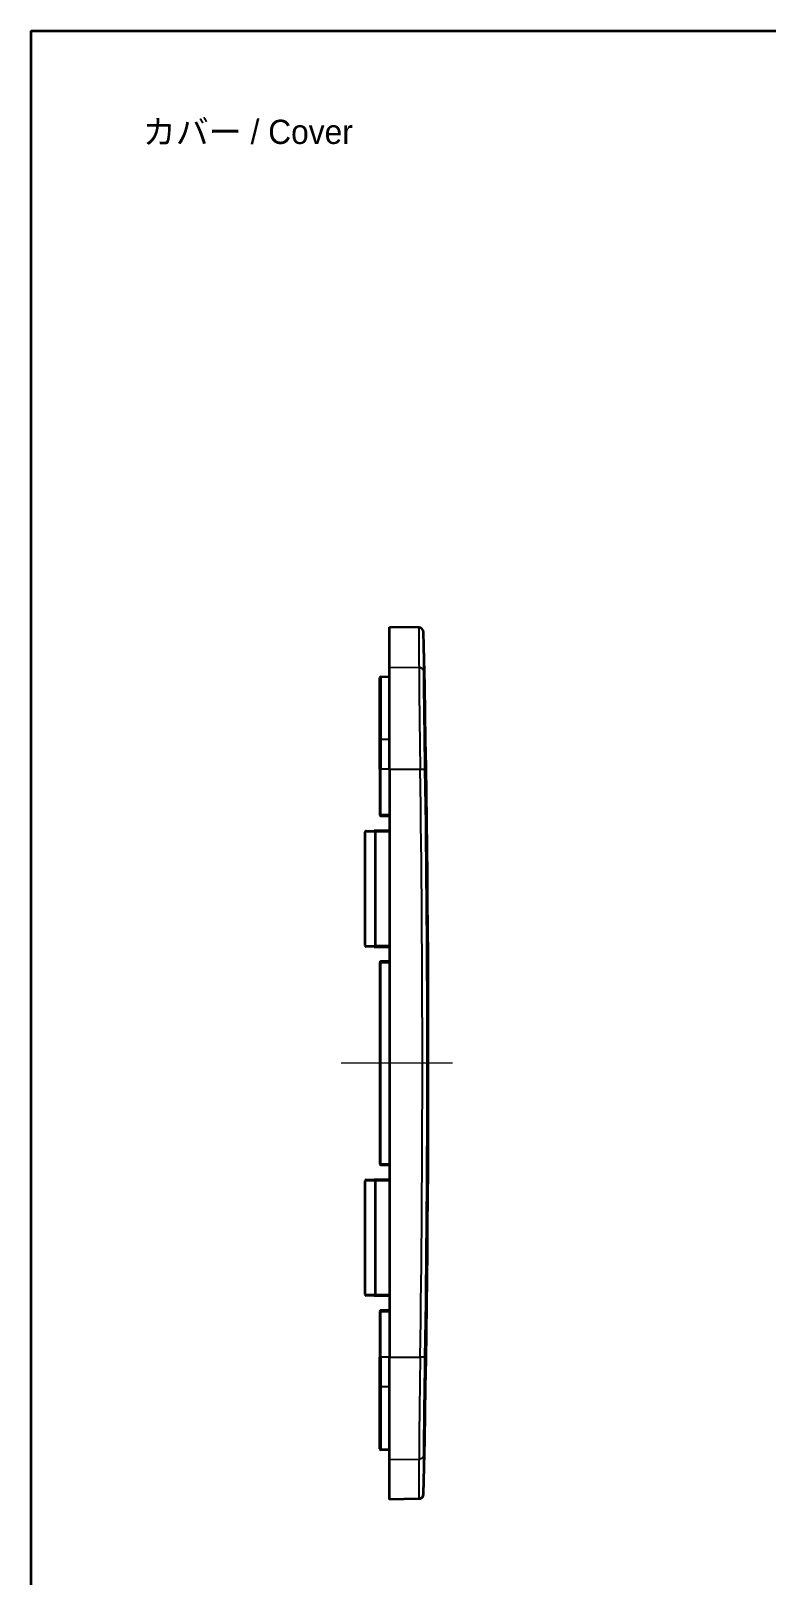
# Model space of a CAD drawing. Header units: millimetres. Extents: x -310 to 1154, y 4 to 285.
# Drawn here: x 362 to 437.9, y 126.1 to 285.5 of the extents above; entities that cross this region are included whole.
import ezdxf

# ---------------------------------------------------------------- set-up
doc = ezdxf.new("R2010")
doc.units = ezdxf.units.MM
for name, color, linetype, lineweight in [('Border (ISO)', 7, 'Continuous', 35), ('Centerline (ISO)', 131, 'Continuous', 18), ('Symbol (ISO)', 7, 'Continuous', 18), ('Visible (ISO)', 7, 'Continuous', 35), ('Visible Narrow (ISO)', 7, 'Continuous', 25)]:
    doc.layers.add(name, color=color, linetype=linetype, lineweight=lineweight)
doc.styles.add('Note Text (TK)', font='')
doc.styles.get('Note Text (TK)').set_extended_font_data('MS PGothic')

# ---------------------------------------------------------------- blocks, each defined once
blk = doc.blocks.new('図面枠 tk図枠')
at = {"layer": 'Border (ISO)'}
for q in [(405.5, 289), (14.5, 8)]:
    blk.add_line((14.5, 289), q, dxfattribs=at)

msp = doc.modelspace()

# ---------------------------------------------------------------- linework, layer by layer
at = {"layer": 'Centerline (ISO)', "linetype": 'Continuous'}
msp.add_line((405.5107, 178.9484), (394.0107, 178.9484), dxfattribs=at)
at = {"layer": 'Visible (ISO)'}
for p, q in [((399.0107, 219.8261), (399.0107, 223.9484)), ((402.0302, 223.8957), (399.0107, 223.9484)), ((398.0107, 212.3126), (398.0107, 218.7214)), ((398.1089, 218.8214), (399.0107, 218.8372)), ((399.0107, 209.281), (399.0107, 219.8261)), ((398.0107, 209.281), (398.0107, 212.3126)), ((398.0107, 209.281), (398.0107, 204.5816)), ((399.0107, 209.281), (399.0107, 148.6158)), ((398.1089, 204.4816), (399.0107, 204.4659)), ((396.5107, 191.0903), (396.5107, 202.8065)), ((396.6089, 202.9065), (397.4089, 202.9205)), ((399.0107, 202.9484), (397.4089, 202.9205)), ((397.4089, 190.9764), (396.6089, 190.9903)), ((397.4089, 190.9764), (399.0107, 190.9484)), ((398.0107, 189.3327), (398.0107, 168.5641)), ((399.0107, 189.4484), (398.1089, 189.4327)), ((398.1089, 168.4642), (399.0107, 168.4484)), ((396.5107, 155.0903), (396.5107, 166.8065)), ((396.6089, 166.9065), (397.4089, 166.9205)), ((399.0107, 166.9484), (397.4089, 166.9205)), ((397.4089, 154.9764), (396.6089, 154.9903)), ((397.4089, 154.9764), (399.0107, 154.9484)), ((398.0107, 153.3327), (398.0107, 148.6158)), ((399.0107, 153.4484), (398.1089, 153.4327)), ((398.0107, 145.5842), (398.0107, 148.6158)), ((399.0107, 138.0707), (399.0107, 148.6158)), ((398.0107, 139.1754), (398.0107, 145.5842)), ((399.0107, 139.0597), (398.1089, 139.0754)), ((399.0107, 133.9484), (399.0107, 138.0707)), ((402.0302, 134.0011), (399.0107, 133.9484))]:
    msp.add_line(p, q, dxfattribs=at)
for centre, radius, start, end in [((402.0215, 223.3958), 0.5, 1.26113, 89), ((-1616.9893, 178.9484), 2020, 358.7388698, 1.2611302), ((398.1107, 218.7214), 0.1, 91, 180), ((398.1107, 204.5816), 0.1, 180, 269), ((396.6107, 202.8065), 0.1, 91, 180), ((397.4107, 202.8205), 0.1, 49.706926, 91), ((396.6107, 191.0903), 0.1, 180, 269), ((397.4107, 191.0764), 0.1, 269, 310.293074), ((398.1107, 189.3327), 0.1, 91, 180), ((398.1107, 168.5641), 0.1, 180, 269), ((396.6107, 166.8065), 0.1, 91, 180), ((397.4107, 166.8205), 0.1, 49.706926, 91), ((396.6107, 155.0903), 0.1, 180, 269), ((397.4107, 155.0764), 0.1, 269, 310.293074), ((398.1107, 153.3327), 0.1, 91, 180), ((398.1107, 139.1754), 0.1, 180, 269), ((402.0215, 134.5011), 0.5, 271, 358.73887)]:
    msp.add_arc(centre, radius, start, end, dxfattribs=at)
at = {"layer": 'Visible Narrow (ISO)'}
for p, q in [((398.1089, 218.8214), (398.1089, 212.3436)), ((399.0107, 219.8261), (402.0523, 219.7794)), ((399.0107, 212.3485), (398.1089, 212.3436)), ((398.1089, 212.3436), (398.1089, 209.281)), ((398.1089, 209.281), (398.0107, 209.281)), ((398.1089, 204.5816), (398.1089, 209.281)), ((399.0107, 209.281), (398.1089, 209.281)), ((399.0107, 209.281), (402.1723, 209.281)), ((398.0107, 204.5816), (398.1089, 204.5816)), ((399.0107, 204.5659), (398.1089, 204.5816)), ((397.5073, 202.8204), (396.5107, 202.8065)), ((397.5073, 202.8204), (397.6084, 202.8204)), ((397.5073, 202.8204), (397.5073, 191.0764)), ((397.6084, 202.824), (399.0107, 202.8484)), ((397.6084, 191.0764), (397.6084, 202.8204)), ((396.5107, 191.0903), (397.5073, 191.0764)), ((397.5073, 191.0764), (397.6084, 191.0764)), ((399.0107, 191.0484), (397.6084, 191.0729)), ((398.1089, 189.3327), (398.0107, 189.3327)), ((398.1089, 189.3327), (399.0107, 189.3484)), ((398.1089, 168.5641), (398.1089, 189.3327)), ((398.0107, 168.5641), (398.1089, 168.5641)), ((399.0107, 168.5484), (398.1089, 168.5641)), ((397.5073, 166.8204), (396.5107, 166.8065)), ((397.5073, 166.8204), (397.6084, 166.8204)), ((397.5073, 166.8204), (397.5073, 155.0764)), ((397.6084, 166.824), (399.0107, 166.8484)), ((397.6084, 155.0764), (397.6084, 166.8204)), ((396.5107, 155.0903), (397.5073, 155.0764)), ((397.5073, 155.0764), (397.6084, 155.0764)), ((399.0107, 155.0484), (397.6084, 155.0729)), ((398.1089, 153.3327), (398.0107, 153.3327)), ((398.1089, 153.3327), (399.0107, 153.3484)), ((398.1089, 148.6158), (398.1089, 153.3327)), ((398.1089, 148.6158), (398.0107, 148.6158)), ((398.1089, 148.6158), (398.1089, 145.5533)), ((399.0107, 148.6158), (398.1089, 148.6158)), ((399.0107, 148.6158), (402.1723, 148.6158)), ((398.1089, 145.5533), (398.1089, 139.0754)), ((399.0107, 145.5484), (398.1089, 145.5533)), ((399.0107, 138.0707), (402.0523, 138.1174))]:
    msp.add_line(p, q, dxfattribs=at)
for centre, major_axis, ratio, start_param, end_param in [((402.0436, 219.3401), (0.5, 0.0027), 0.87873058, 0.0165612, 1.54855417), ((398.1107, 212.3126), (-0.1, 0), 0.30956703, 4.72984227, 6.28318531), ((402.1636, 209.281), (0.4999, 0.0075), 0.00026224, 4.7298403, 6.27231859), ((-1615.9827, 178.9484), (0, -2018.6903), 0.9998477, 1.55576987, 1.58582278), ((-1615.9911, 178.9484), (0, 2019.1901), 0.9998477, 4.69736253, 4.72741543), ((398.1107, 204.5816), (-0.0017, -0.1), 0.01744975, 4.71269357, 6.28318531), ((397.4107, 202.8205), (0.2017, 0.0035), 0.4956753, 0.85009623, 1.57079633), ((397.54, 202.973), (-0.0647, -0.0763), 0.60738254, 0, 0.98012514), ((397.6066, 202.824), (-0.1, -0.0018), 0.00030936, 0.11551072, 1.58824688), ((397.4107, 191.0764), (0.2017, -0.0035), 0.4956753, 4.71238898, 5.43308908), ((397.54, 190.9238), (-0.0647, 0.0763), 0.60738254, 5.30306017, 6.28318531), ((397.6066, 191.0729), (-0.1, 0.0018), 0.00030936, 4.69493843, 6.16767459), ((398.1107, 189.3327), (-0.0017, 0.1), 0.01744975, 0, 1.57049174), ((398.1107, 168.5641), (-0.0017, -0.1), 0.01744975, 4.71269357, 6.28318531), ((397.4107, 166.8205), (0.2017, 0.0035), 0.4956753, 0.85009623, 1.57079633), ((397.54, 166.973), (-0.0647, -0.0763), 0.60738254, 0, 0.98012514), ((397.6066, 166.824), (-0.1, -0.0018), 0.00030936, 0.11551072, 1.58824688), ((397.4107, 155.0764), (0.2017, -0.0035), 0.4956753, 4.71238898, 5.43308908), ((397.54, 154.9238), (-0.0647, 0.0763), 0.60738254, 5.30306017, 6.28318531), ((397.6066, 155.0729), (-0.1, 0.0018), 0.00030936, 4.69493843, 6.16767459), ((398.1107, 153.3327), (-0.0017, 0.1), 0.01744975, 0, 1.57049174), ((402.1636, 148.6158), (0.4999, -0.0075), 0.00026224, 0.01086671, 1.553345), ((398.1107, 145.5842), (-0.1, 0), 0.30956703, 0, 1.55334303), ((402.0436, 138.5567), (0.5, -0.0027), 0.87873058, 4.73463114, 6.26662411)]:
    msp.add_ellipse(centre, major_axis=major_axis, ratio=ratio, start_param=start_param, end_param=end_param, dxfattribs=at)
for points, knots in [([(402.0302, 223.8957), (402.0302, 223.8955), (402.033, 223.3729), (402.042, 221.6937), (402.0467, 220.8311), (402.0523, 219.7794)], [-1.6640986, -1.6640986, -1.6640986, -1.6640986, -0.65124466, -0.65124466, 0, 0, 0, 0]), ([(402.5435, 219.3501), (402.5378, 220.3865), (402.5332, 221.2366), (402.5242, 222.8916), (402.5214, 223.4066), (402.5214, 223.4068)], [0, 0, 0, 0, 0.65124466, 0.65124466, 1.6640986, 1.6640986, 1.6640986, 1.6640986]), ([(402.0523, 219.7794), (402.0539, 219.4721), (402.0563, 219.119), (402.0673, 217.7362), (402.08, 216.4866), (402.109, 213.9903), (402.1238, 212.8108), (402.1504, 210.8322), (402.1612, 210.0566), (402.1723, 209.281)], [-1.22848038, -1.22848038, -1.22848038, -1.22848038, -1.04341004, -1.04341004, -0.57967224, -0.57967224, -0.22295086, -0.22295086, 0, 0, 0, 0]), ([(402.6635, 209.2885), (402.6524, 210.0318), (402.6416, 210.7751), (402.615, 212.6714), (402.6002, 213.8019), (402.5711, 216.1943), (402.5585, 217.3919), (402.5475, 218.7171), (402.5451, 219.0556), (402.5435, 219.3501)], [0, 0, 0, 0, 0.22295086, 0.22295086, 0.57967224, 0.57967224, 1.04341004, 1.04341004, 1.22848038, 1.22848038, 1.22848038, 1.22848038]), ([(397.4753, 202.8968), (397.4839, 202.8895), (397.4912, 202.8801), (397.5032, 202.8553), (397.507, 202.8389), (397.5073, 202.8222)], [0, 0, 0, 0, 0.0085050471, 0.0085050471, 0.0185380998, 0.0185380998, 0.0185380998, 0.0185380998]), ([(397.5073, 202.8222), (397.5073, 202.8219), (397.5073, 202.8216), (397.5073, 202.821), (397.5073, 202.8207), (397.5073, 202.8204)], [-0.000352831951, -0.000352831951, -0.000352831951, -0.000352831951, -0.000176415975, -0.000176415975, 0, 0, 0, 0]), ([(397.6084, 202.824), (397.6081, 202.8407), (397.5999, 202.857), (397.5748, 202.8816), (397.5597, 202.8908), (397.5425, 202.8979)], [-0.0185380998, -0.0185380998, -0.0185380998, -0.0185380998, -0.0085050471, -0.0085050471, 0, 0, 0, 0]), ([(397.6084, 202.8204), (397.6084, 202.821), (397.6084, 202.8216), (397.6084, 202.8228), (397.6084, 202.8234), (397.6084, 202.824)], [0, 0, 0, 0, 0.000176415975, 0.000176415975, 0.000352831951, 0.000352831951, 0.000352831951, 0.000352831951]), ([(397.5073, 191.0746), (397.507, 191.0567), (397.5026, 191.0391), (397.4899, 191.0151), (397.4832, 191.0067), (397.4753, 191.0001)], [0.0003528141, 0.0003528141, 0.0003528141, 0.0003528141, 0.0111317872, 0.0111317872, 0.0188909139, 0.0188909139, 0.0188909139, 0.0188909139]), ([(397.5073, 191.0764), (397.5073, 191.0761), (397.5073, 191.0758), (397.5073, 191.0752), (397.5073, 191.0749), (397.5073, 191.0746)], [-0.000352831976, -0.000352831976, -0.000352831976, -0.000352831976, -0.000176415998, -0.000176415998, -0.00000000002, -0.00000000002, -0.00000000002, -0.00000000002]), ([(397.5425, 190.9989), (397.5582, 191.0054), (397.5722, 191.0136), (397.5986, 191.0374), (397.6081, 191.0549), (397.6084, 191.0729)], [-0.0188909139, -0.0188909139, -0.0188909139, -0.0188909139, -0.0111317872, -0.0111317872, -0.0003528141, -0.0003528141, -0.0003528141, -0.0003528141]), ([(397.6084, 191.0729), (397.6084, 191.0735), (397.6084, 191.0741), (397.6084, 191.0752), (397.6084, 191.0758), (397.6084, 191.0764)], [0.00000000002, 0.00000000002, 0.00000000002, 0.00000000002, 0.000176415998, 0.000176415998, 0.000352831976, 0.000352831976, 0.000352831976, 0.000352831976]), ([(397.4753, 166.8968), (397.4839, 166.8895), (397.4912, 166.8801), (397.5032, 166.8553), (397.507, 166.8389), (397.5073, 166.8222)], [0, 0, 0, 0, 0.0085050471, 0.0085050471, 0.0185380998, 0.0185380998, 0.0185380998, 0.0185380998]), ([(397.5073, 166.8222), (397.5073, 166.8219), (397.5073, 166.8216), (397.5073, 166.821), (397.5073, 166.8207), (397.5073, 166.8204)], [-0.000352831951, -0.000352831951, -0.000352831951, -0.000352831951, -0.000176415975, -0.000176415975, 0, 0, 0, 0]), ([(397.6084, 166.824), (397.6081, 166.8407), (397.5999, 166.857), (397.5748, 166.8816), (397.5597, 166.8908), (397.5425, 166.8979)], [-0.0185380998, -0.0185380998, -0.0185380998, -0.0185380998, -0.0085050471, -0.0085050471, 0, 0, 0, 0]), ([(397.6084, 166.8204), (397.6084, 166.821), (397.6084, 166.8216), (397.6084, 166.8228), (397.6084, 166.8234), (397.6084, 166.824)], [0, 0, 0, 0, 0.000176415975, 0.000176415975, 0.000352831951, 0.000352831951, 0.000352831951, 0.000352831951]), ([(397.5073, 155.0746), (397.507, 155.0567), (397.5026, 155.0391), (397.4899, 155.0151), (397.4832, 155.0067), (397.4753, 155.0001)], [0.0003528141, 0.0003528141, 0.0003528141, 0.0003528141, 0.0111317872, 0.0111317872, 0.0188909139, 0.0188909139, 0.0188909139, 0.0188909139]), ([(397.5073, 155.0764), (397.5073, 155.0761), (397.5073, 155.0758), (397.5073, 155.0752), (397.5073, 155.0749), (397.5073, 155.0746)], [-0.000352831976, -0.000352831976, -0.000352831976, -0.000352831976, -0.000176415998, -0.000176415998, -0.00000000002, -0.00000000002, -0.00000000002, -0.00000000002]), ([(397.5425, 154.9989), (397.5582, 155.0054), (397.5722, 155.0136), (397.5986, 155.0374), (397.6081, 155.0549), (397.6084, 155.0729)], [-0.0188909139, -0.0188909139, -0.0188909139, -0.0188909139, -0.0111317872, -0.0111317872, -0.0003528141, -0.0003528141, -0.0003528141, -0.0003528141]), ([(397.6084, 155.0729), (397.6084, 155.0735), (397.6084, 155.0741), (397.6084, 155.0752), (397.6084, 155.0758), (397.6084, 155.0764)], [0.00000000002, 0.00000000002, 0.00000000002, 0.00000000002, 0.000176415998, 0.000176415998, 0.000352831976, 0.000352831976, 0.000352831976, 0.000352831976]), ([(402.1723, 148.6158), (402.163, 147.9685), (402.154, 147.3212), (402.1237, 145.0919), (402.1045, 143.5556), (402.0775, 141.1505), (402.0681, 140.2096), (402.0573, 138.9236), (402.0543, 138.4873), (402.0523, 138.1174)], [-1.22848041, -1.22848041, -1.22848041, -1.22848041, -1.04240646, -1.04240646, -0.5791147, -0.5791147, -0.22273642, -0.22273642, 0, 0, 0, 0]), ([(402.5435, 138.5467), (402.5454, 138.9012), (402.5485, 139.3194), (402.5593, 140.5518), (402.5687, 141.4537), (402.5957, 143.7587), (402.6149, 145.2311), (402.6452, 147.3676), (402.6542, 147.988), (402.6635, 148.6083)], [0, 0, 0, 0, 0.22273642, 0.22273642, 0.5791147, 0.5791147, 1.04240646, 1.04240646, 1.22848041, 1.22848041, 1.22848041, 1.22848041]), ([(402.0523, 138.1174), (402.0478, 137.2829), (402.044, 136.5673), (402.034, 134.7066), (402.0304, 134.0354), (402.0302, 134.0016), (402.0302, 134.0011), (402.0302, 134.0011)], [-3.3282313, -3.3282313, -3.3282313, -3.3282313, -2.81143551, -2.81143551, -1.69323611, -1.69323611, -1.6640986, -1.6640986, -1.6640986, -1.6640986]), ([(402.5214, 134.4901), (402.5214, 134.49), (402.5214, 134.4905), (402.5216, 134.5238), (402.5252, 135.1853), (402.5352, 137.019), (402.539, 137.7243), (402.5435, 138.5467)], [1.6640986, 1.6640986, 1.6640986, 1.6640986, 1.69323611, 1.69323611, 2.81143551, 2.81143551, 3.3282313, 3.3282313, 3.3282313, 3.3282313])]:
    msp.add_open_spline(points, degree=3, knots=knots, dxfattribs=at)

# ---------------------------------------------------------------- block references
msp.add_blockref('図面枠 tk図枠', (347.4989, -3.5406))

# ---------------------------------------------------------------- texts
at = {"layer": 'Symbol (ISO)', "color": 7, "insert": (373.538, 274.9972), "char_height": 2.5, "width": 23.918128, "attachment_point": 4, "line_spacing_factor": 1.5, "style": 'Note Text (TK)'}
msp.add_mtext('{\\fＭＳ Ｐゴシック|b0|i0;カバー / Cover}', dxfattribs=at)

doc.saveas('drawing.dxf')
